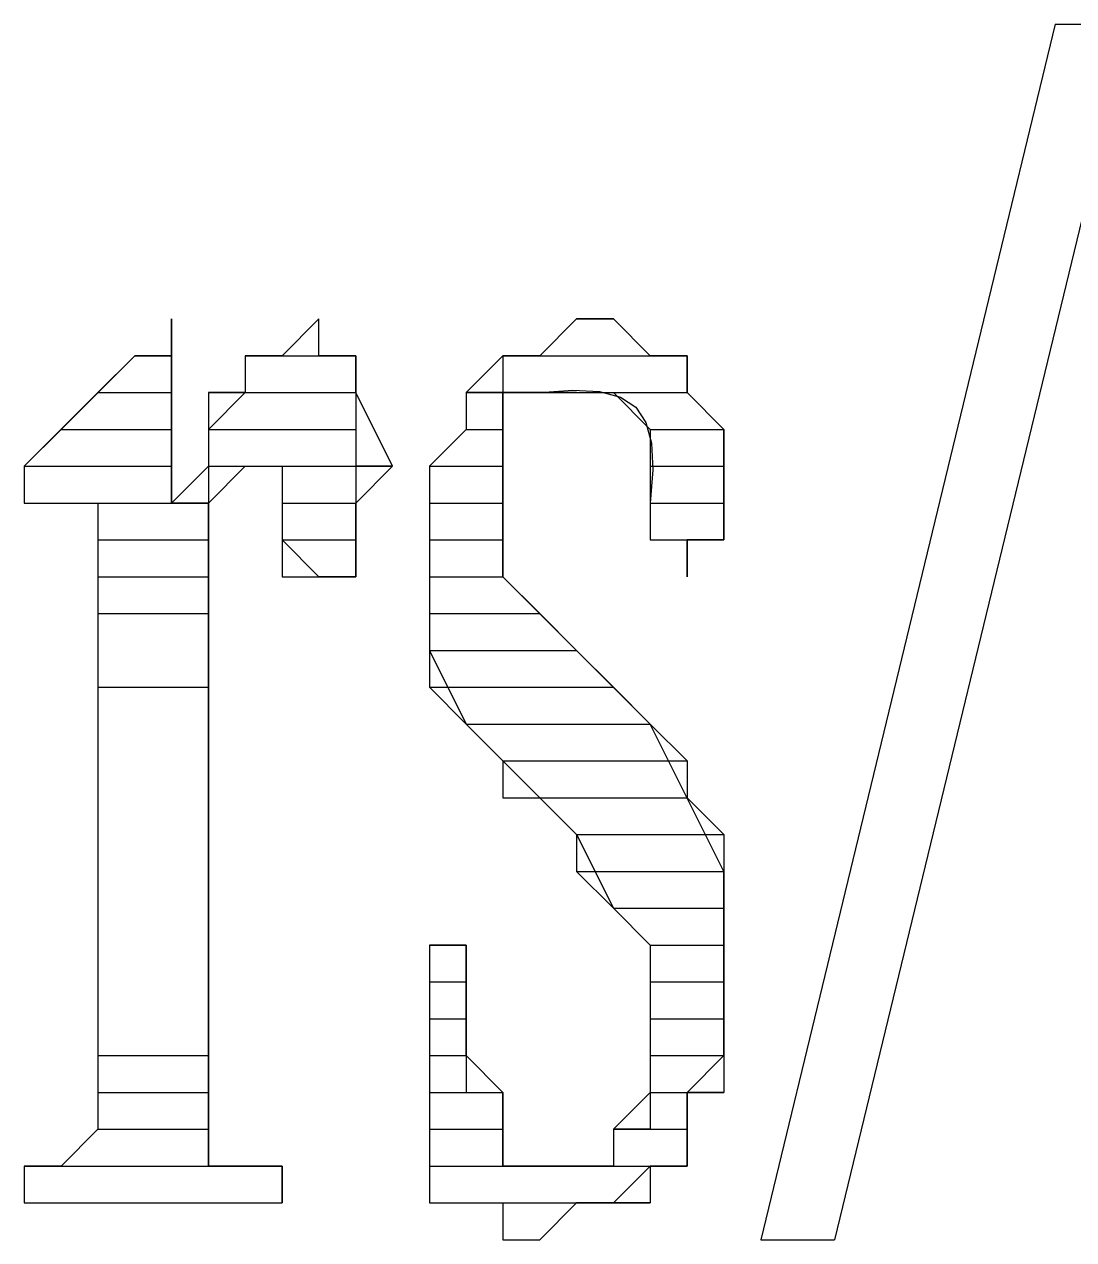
# Model space of a CAD drawing. Header units: metres. Extents: x 45 to 1207, y 17 to 774.
# Drawn here: x 1014 to 1020.84, y 38.16 to 46.08 of the extents above; entities that cross this region are included whole.
import ezdxf

# ---------------------------------------------------------------- set-up
doc = ezdxf.new("R2010")
doc.units = ezdxf.units.M

msp = doc.modelspace()

# ---------------------------------------------------------------- linework, layer by layer
for p, q in [((1020.72, 46.08), (1018.8, 38.16)), ((1021.2, 46.08), (1019.28, 38.16)), ((1020.72, 46.08), (1021.2, 46.08)), ((1020.72, 46.08), (1021.2, 46.08)), ((1014.96, 44.16), (1014.96, 44.16)), ((1014.96, 44.16), (1014.96, 44.16)), ((1014.96, 44.16), (1014.96, 44.16)), ((1014.96, 44.16), (1014.96, 43.92)), ((1014.96, 44.16), (1014.96, 43.92)), ((1014.96, 42.96), (1014.96, 44.16)), ((1014.96, 44.16), (1014.96, 43.92)), ((1015.92, 44.16), (1015.68, 43.92)), ((1015.92, 44.16), (1015.68, 43.92)), ((1015.92, 43.92), (1015.92, 44.16)), ((1017.6, 44.16), (1017.36, 43.92)), ((1017.6, 44.16), (1017.36, 43.92)), ((1017.6, 44.16), (1017.84, 44.16)), ((1017.6, 44.16), (1017.84, 44.16)), ((1017.6, 44.16), (1017.84, 44.16)), ((1017.6, 44.16), (1017.84, 44.16)), ((1017.84, 44.16), (1017.6, 44.16)), ((1017.84, 44.16), (1018.08, 43.92)), ((1018.08, 43.92), (1017.84, 44.16)), ((1014.72, 43.92), (1014, 43.2)), ((1014.72, 43.92), (1014.48, 43.68)), ((1014.96, 43.92), (1014.72, 43.92)), ((1014.72, 43.92), (1014.96, 43.92)), ((1014.72, 43.92), (1014.96, 43.92)), ((1014.72, 43.92), (1014.96, 43.92)), ((1014.72, 43.92), (1014.96, 43.92)), ((1014.72, 43.92), (1014.96, 43.92)), ((1014.72, 43.92), (1014.96, 43.92)), ((1014.72, 43.92), (1014.96, 43.92)), ((1014.72, 43.92), (1014.96, 43.92)), ((1014.72, 43.92), (1014.96, 43.92)), ((1014.96, 43.92), (1014.72, 43.92)), ((1014.96, 43.92), (1014.96, 43.92)), ((1014.96, 43.92), (1014.96, 43.92)), ((1014.96, 43.92), (1014.96, 43.92)), ((1014.96, 43.92), (1014.96, 43.92)), ((1014.96, 43.92), (1014.96, 43.92)), ((1014.96, 43.92), (1014.96, 43.68)), ((1015.68, 43.92), (1015.44, 43.92)), ((1015.44, 43.92), (1016.16, 43.92)), ((1015.44, 43.92), (1016.16, 43.92)), ((1015.44, 43.92), (1016.16, 43.92)), ((1015.44, 43.92), (1016.16, 43.92)), ((1015.44, 43.92), (1016.16, 43.92)), ((1015.44, 43.92), (1016.16, 43.92)), ((1015.44, 43.92), (1016.16, 43.92)), ((1015.44, 43.92), (1015.44, 43.68)), ((1015.44, 43.92), (1016.16, 43.92)), ((1015.68, 43.92), (1015.44, 43.92)), ((1015.44, 43.92), (1015.44, 43.68)), ((1015.68, 43.92), (1015.92, 43.92)), ((1015.68, 43.92), (1015.92, 43.92)), ((1015.68, 43.92), (1015.92, 43.92)), ((1015.68, 43.92), (1015.92, 43.92)), ((1015.68, 43.92), (1015.92, 43.92)), ((1015.68, 43.92), (1016.16, 43.92)), ((1015.68, 43.92), (1016.16, 43.92)), ((1015.68, 43.92), (1016.16, 43.92)), ((1016.16, 43.92), (1015.92, 43.92)), ((1016.16, 43.92), (1016.16, 43.68)), ((1016.16, 43.68), (1016.16, 43.92)), ((1017.12, 43.92), (1016.88, 43.68)), ((1017.36, 43.92), (1017.12, 43.92)), ((1017.12, 43.92), (1018.32, 43.92)), ((1017.12, 43.92), (1018.32, 43.92)), ((1017.12, 43.92), (1018.32, 43.92)), ((1017.12, 43.92), (1017.12, 43.68)), ((1017.12, 43.92), (1018.32, 43.92)), ((1017.36, 43.92), (1017.12, 43.92)), ((1017.36, 43.92), (1018.08, 43.92)), ((1017.36, 43.92), (1018.08, 43.92)), ((1017.36, 43.92), (1018.08, 43.92)), ((1017.36, 43.92), (1018.08, 43.92)), ((1017.36, 43.92), (1018.08, 43.92)), ((1017.36, 43.92), (1018.32, 43.92)), ((1017.36, 43.92), (1018.32, 43.92)), ((1017.36, 43.92), (1018.32, 43.92)), ((1017.36, 43.92), (1018.32, 43.92)), ((1017.36, 43.92), (1018.32, 43.92)), ((1018.32, 43.92), (1018.08, 43.92)), ((1018.32, 43.92), (1018.32, 43.68)), ((1018.32, 43.68), (1018.32, 43.92)), ((1014.48, 43.68), (1014.24, 43.44)), ((1014.48, 43.68), (1014.96, 43.68)), ((1014.48, 43.68), (1014.96, 43.68)), ((1014.48, 43.68), (1014.96, 43.68)), ((1014.48, 43.68), (1014.96, 43.68)), ((1014.96, 43.68), (1014.96, 43.44)), ((1015.44, 43.68), (1015.2, 43.68)), ((1015.2, 43.68), (1016.16, 43.68)), ((1015.2, 43.68), (1015.2, 43.44)), ((1015.2, 43.68), (1016.16, 43.68)), ((1015.44, 43.68), (1015.2, 43.44)), ((1015.44, 43.68), (1016.16, 43.68)), ((1015.44, 43.68), (1016.16, 43.68)), ((1016.16, 43.68), (1016.16, 43.44)), ((1016.4, 43.2), (1016.16, 43.68)), ((1017.12, 43.68), (1016.88, 43.68)), ((1016.88, 43.68), (1017.36, 43.68)), ((1016.88, 43.68), (1017.36, 43.68)), ((1016.88, 43.68), (1017.36, 43.68)), ((1016.88, 43.68), (1017.12, 43.68)), ((1016.88, 43.68), (1017.36, 43.68)), ((1016.88, 43.68), (1016.88, 43.44)), ((1016.88, 43.68), (1017.12, 43.68)), ((1016.88, 43.68), (1016.88, 43.44)), ((1017.12, 43.68), (1018.32, 43.68)), ((1017.12, 43.68), (1017.36, 43.68)), ((1017.12, 43.68), (1017.6, 43.68)), ((1017.12, 43.68), (1017.36, 43.68)), ((1017.36, 43.68), (1017.12, 43.68)), ((1017.12, 43.68), (1017.12, 43.44)), ((1017.12, 42.48), (1017.12, 43.68)), ((1017.12, 43.68), (1017.36, 43.68)), ((1017.6, 43.68), (1017.36, 43.68)), ((1017.6, 43.68), (1018.3199, 43.68)), ((1017.6, 43.68), (1018.3199, 43.68)), ((1017.84, 43.68), (1018.3199, 43.68)), ((1017.84, 43.68), (1018.3199, 43.68)), ((1017.84, 43.68), (1018.3199, 43.68)), ((1017.84, 43.68), (1018.3199, 43.68)), ((1017.84, 43.68), (1018.3199, 43.68)), ((1017.84, 43.68), (1018.3199, 43.68)), ((1017.84, 43.68), (1018.08, 43.44)), ((1017.84, 43.68), (1018.3199, 43.68)), ((1018.3199, 43.68), (1018.5599, 43.44)), ((1018.56, 43.44), (1018.32, 43.68)), ((1014.24, 43.44), (1014, 43.2)), ((1014.24, 43.44), (1014.96, 43.44)), ((1014.24, 43.44), (1014.96, 43.44)), ((1014.24, 43.44), (1014.96, 43.44)), ((1014.24, 43.44), (1014.96, 43.44)), ((1014.24, 43.44), (1014.96, 43.44)), ((1014.24, 43.44), (1014.96, 43.44)), ((1014.96, 43.44), (1014.96, 43.2)), ((1015.2, 43.44), (1016.16, 43.44)), ((1015.2, 43.44), (1016.16, 43.44)), ((1015.2, 43.44), (1016.16, 43.44)), ((1015.2, 43.44), (1016.16, 43.44)), ((1015.2, 43.44), (1016.16, 43.44)), ((1015.2, 43.44), (1015.2, 43.2)), ((1015.2, 43.44), (1016.16, 43.44)), ((1015.2, 43.44), (1015.2, 43.2)), ((1016.16, 43.44), (1016.16, 43.2)), ((1016.88, 43.44), (1016.64, 43.2)), ((1016.88, 43.44), (1016.64, 43.2)), ((1016.88, 43.44), (1017.12, 43.44)), ((1016.88, 43.44), (1017.12, 43.44)), ((1016.88, 43.44), (1017.12, 43.44)), ((1016.88, 43.44), (1017.12, 43.44)), ((1016.88, 43.44), (1017.12, 43.44)), ((1016.88, 43.44), (1017.12, 43.44)), ((1017.12, 43.44), (1017.12, 43.2)), ((1018.08, 43.44), (1018.5599, 43.44)), ((1018.08, 43.44), (1018.56, 43.44)), ((1018.08, 43.44), (1018.56, 43.44)), ((1018.08, 43.44), (1018.56, 43.44)), ((1018.08, 43.44), (1018.56, 43.44)), ((1018.08, 43.44), (1018.08, 43.2)), ((1018.08, 43.44), (1018.56, 43.44)), ((1018.56, 43.44), (1018.56, 43.2)), ((1018.56, 42.72), (1018.56, 43.44)), ((1014, 43.2), (1014.96, 43.2)), ((1014, 43.2), (1014.96, 43.2)), ((1014, 43.2), (1014.96, 43.2)), ((1014, 43.2), (1014.96, 43.2)), ((1014, 43.2), (1014.96, 43.2)), ((1014, 43.2), (1014.96, 43.2)), ((1014, 43.2), (1014.96, 43.2)), ((1014, 43.2), (1014.96, 43.2)), ((1014, 43.2), (1014.96, 43.2)), ((1014, 43.2), (1014.96, 43.2)), ((1014, 43.2), (1014.96, 43.2)), ((1014, 43.2), (1014, 42.96)), ((1014, 43.2), (1014.96, 43.2)), ((1014, 43.2), (1014, 42.96)), ((1014.96, 43.2), (1014.96, 42.96)), ((1015.2, 43.2), (1014.96, 42.96)), ((1015.2, 43.2), (1016.16, 43.2)), ((1015.2, 43.2), (1015.44, 43.2)), ((1015.2, 43.2), (1015.44, 43.2)), ((1015.2, 43.2), (1015.44, 43.2)), ((1015.2, 43.2), (1015.44, 43.2)), ((1015.2, 43.2), (1015.44, 43.2)), ((1015.2, 43.2), (1015.44, 43.2)), ((1015.2, 43.2), (1015.44, 43.2)), ((1015.2, 43.2), (1015.44, 43.2)), ((1015.2, 43.2), (1015.2, 43.2)), ((1015.2, 43.2), (1015.44, 43.2)), ((1015.2, 43.2), (1015.2, 42.96)), ((1015.2, 43.2), (1015.2, 42.96)), ((1015.2, 42.96), (1015.44, 43.2)), ((1015.44, 43.2), (1016.4, 43.2)), ((1015.44, 43.2), (1016.4, 43.2)), ((1015.44, 43.2), (1016.16, 43.2)), ((1015.44, 43.2), (1016.4, 43.2)), ((1015.44, 43.2), (1015.68, 43.2)), ((1015.68, 43.2), (1016.16, 43.2)), ((1015.68, 43.2), (1016.16, 43.2)), ((1015.68, 43.2), (1016.16, 43.2)), ((1015.68, 43.2), (1016.16, 43.2)), ((1015.68, 43.2), (1016.16, 43.2)), ((1015.68, 43.2), (1016.16, 43.2)), ((1015.68, 43.2), (1015.68, 42.96)), ((1015.68, 43.2), (1016.16, 43.2)), ((1015.68, 43.2), (1015.68, 42.72)), ((1016.4, 43.2), (1016.16, 43.2)), ((1016.16, 43.2), (1016.16, 42.96)), ((1016.16, 42.96), (1016.4, 43.2)), ((1016.64, 43.2), (1017.12, 43.2)), ((1016.64, 43.2), (1017.12, 43.2)), ((1016.64, 43.2), (1017.12, 43.2)), ((1016.64, 43.2), (1017.12, 43.2)), ((1016.64, 43.2), (1017.12, 43.2)), ((1016.64, 43.2), (1016.64, 42.96)), ((1016.64, 43.2), (1017.12, 43.2)), ((1016.64, 43.2), (1016.64, 42)), ((1017.12, 43.2), (1017.12, 42.96)), ((1018.08, 43.2), (1018.56, 43.2)), ((1018.08, 43.2), (1018.56, 43.2)), ((1018.08, 43.2), (1018.56, 43.2)), ((1018.08, 43.2), (1018.56, 43.2)), ((1018.08, 43.2), (1018.56, 43.2)), ((1018.08, 43.2), (1018.08, 42.96)), ((1018.08, 43.2), (1018.56, 43.2)), ((1018.56, 43.2), (1018.56, 42.96)), ((1014, 42.96), (1014.96, 42.96)), ((1014, 42.96), (1014.96, 42.96)), ((1014, 42.96), (1014.96, 42.96)), ((1014, 42.96), (1014.48, 42.96)), ((1014.24, 42.96), (1014.96, 42.96)), ((1014.24, 42.96), (1014.96, 42.96)), ((1014.24, 42.96), (1014.96, 42.96)), ((1014.24, 42.96), (1014.96, 42.96)), ((1014.24, 42.96), (1014.96, 42.96)), ((1014.24, 42.96), (1014.96, 42.96)), ((1014.48, 42.96), (1014.96, 42.96)), ((1014.48, 42.96), (1014.96, 42.96)), ((1014.48, 42.96), (1014.96, 42.96)), ((1014.48, 42.96), (1014.96, 42.96)), ((1014.48, 42.96), (1014.96, 42.96)), ((1014.48, 42.96), (1014.96, 42.96)), ((1014.48, 42.96), (1014.96, 42.96)), ((1014.48, 42.96), (1014.96, 42.96)), ((1014.48, 42.96), (1014.48, 42.72)), ((1014.48, 42.96), (1015.2, 42.96)), ((1014.48, 42.96), (1014.48, 38.88)), ((1015.2, 42.96), (1014.96, 42.96)), ((1014.96, 42.96), (1015.2, 42.96)), ((1014.96, 42.96), (1015.2, 42.96)), ((1014.96, 42.96), (1015.2, 42.96)), ((1014.96, 42.96), (1015.2, 42.96)), ((1014.96, 42.96), (1015.2, 42.96)), ((1014.96, 42.96), (1015.2, 42.96)), ((1014.96, 42.96), (1015.2, 42.96)), ((1014.96, 42.96), (1015.2, 42.96)), ((1014.96, 42.96), (1015.2, 42.96)), ((1014.96, 42.96), (1015.2, 42.96)), ((1014.96, 42.96), (1015.2, 42.96)), ((1014.96, 42.96), (1015.2, 42.96)), ((1014.96, 42.96), (1015.2, 42.96)), ((1014.96, 42.96), (1015.2, 42.96)), ((1014.96, 42.96), (1014.96, 42.96)), ((1015.2, 42.96), (1015.2, 42.96)), ((1015.2, 42.96), (1015.2, 42.72)), ((1015.2, 41.76), (1015.2, 42.96)), ((1015.68, 42.96), (1016.16, 42.96)), ((1015.68, 42.96), (1016.16, 42.96)), ((1015.68, 42.96), (1016.16, 42.96)), ((1015.68, 42.96), (1016.16, 42.96)), ((1015.68, 42.96), (1016.16, 42.96)), ((1015.68, 42.96), (1016.16, 42.96)), ((1015.68, 42.96), (1016.16, 42.96)), ((1015.68, 42.96), (1016.16, 42.96)), ((1015.68, 42.96), (1016.16, 42.96)), ((1015.68, 42.96), (1016.16, 42.96)), ((1015.68, 42.96), (1016.16, 42.96)), ((1015.68, 42.96), (1016.16, 42.96)), ((1015.68, 42.96), (1016.16, 42.96)), ((1015.68, 42.96), (1016.16, 42.96)), ((1015.68, 42.96), (1016.16, 42.96)), ((1015.68, 42.96), (1016.16, 42.96)), ((1015.68, 42.96), (1016.16, 42.96)), ((1015.68, 42.96), (1015.68, 42.72)), ((1015.68, 42.96), (1016.16, 42.96)), ((1016.16, 42.96), (1016.16, 42.72)), ((1016.16, 42.48), (1016.16, 42.96)), ((1016.64, 42.96), (1017.12, 42.96)), ((1016.64, 42.96), (1017.12, 42.96)), ((1016.64, 42.96), (1017.12, 42.96)), ((1016.64, 42.96), (1017.12, 42.96)), ((1016.64, 42.96), (1017.12, 42.96)), ((1016.64, 42.96), (1016.64, 42.72)), ((1016.64, 42.96), (1017.12, 42.96)), ((1017.12, 42.96), (1017.12, 42.72)), ((1018.08, 42.96), (1018.56, 42.96)), ((1018.08, 42.96), (1018.56, 42.96)), ((1018.08, 42.96), (1018.56, 42.96)), ((1018.08, 42.96), (1018.56, 42.96)), ((1018.08, 42.96), (1018.56, 42.96)), ((1018.08, 42.96), (1018.08, 42.72)), ((1018.08, 42.96), (1018.56, 42.96)), ((1018.08, 42.96), (1018.08, 42.72)), ((1018.56, 42.96), (1018.56, 42.72)), ((1014.48, 42.72), (1015.2, 42.72)), ((1014.48, 42.72), (1015.2, 42.72)), ((1014.48, 42.72), (1015.2, 42.72)), ((1014.48, 42.72), (1015.2, 42.72)), ((1014.48, 42.72), (1015.2, 42.72)), ((1014.48, 42.72), (1015.2, 42.72)), ((1014.48, 42.72), (1015.2, 42.72)), ((1014.48, 42.72), (1014.48, 42.48)), ((1014.48, 42.72), (1015.2, 42.72)), ((1015.2, 42.72), (1015.2, 42.48)), ((1015.68, 42.72), (1016.16, 42.72)), ((1015.68, 42.72), (1016.16, 42.72)), ((1015.68, 42.72), (1016.16, 42.72)), ((1015.68, 42.72), (1016.16, 42.72)), ((1015.68, 42.72), (1016.16, 42.72)), ((1015.68, 42.72), (1016.16, 42.72)), ((1015.68, 42.72), (1016.16, 42.72)), ((1015.68, 42.72), (1015.68, 42.48)), ((1015.68, 42.72), (1016.16, 42.72)), ((1015.68, 42.72), (1015.92, 42.48)), ((1016.16, 42.72), (1016.16, 42.48)), ((1016.64, 42.72), (1017.12, 42.72)), ((1016.64, 42.72), (1017.12, 42.72)), ((1016.64, 42.72), (1017.12, 42.72)), ((1016.64, 42.72), (1017.12, 42.72)), ((1016.64, 42.72), (1017.12, 42.72)), ((1016.64, 42.72), (1017.12, 42.72)), ((1016.64, 42.72), (1017.12, 42.72)), ((1016.64, 42.72), (1017.12, 42.72)), ((1016.64, 42.72), (1017.12, 42.72)), ((1016.64, 42.72), (1017.12, 42.72)), ((1016.64, 42.72), (1017.12, 42.72)), ((1016.64, 42.72), (1016.64, 42.48)), ((1016.64, 42.72), (1017.12, 42.72)), ((1017.12, 42.72), (1017.12, 42.48)), ((1018.08, 42.72), (1018.56, 42.72)), ((1018.08, 42.72), (1018.56, 42.72)), ((1018.08, 42.72), (1018.56, 42.72)), ((1018.08, 42.72), (1018.32, 42.72)), ((1018.08, 42.72), (1018.56, 42.72)), ((1018.08, 42.72), (1018.32, 42.72)), ((1018.08, 42.72), (1018.32, 42.72)), ((1018.08, 42.72), (1018.32, 42.72)), ((1018.56, 42.72), (1018.32, 42.72)), ((1018.32, 42.72), (1018.32, 42.72)), ((1018.32, 42.72), (1018.32, 42.72)), ((1018.32, 42.72), (1018.32, 42.72)), ((1018.32, 42.72), (1018.32, 42.72)), ((1018.32, 42.72), (1018.32, 42.48)), ((1018.32, 42.72), (1018.32, 42.48)), ((1018.32, 42.48), (1018.32, 42.72)), ((1018.32, 42.72), (1018.56, 42.72)), ((1014.48, 42.48), (1015.2, 42.48)), ((1014.48, 42.48), (1015.2, 42.48)), ((1014.48, 42.48), (1015.2, 42.48)), ((1014.48, 42.48), (1015.2, 42.48)), ((1014.48, 42.48), (1015.2, 42.48)), ((1014.48, 42.48), (1014.48, 42.24)), ((1014.48, 42.48), (1015.2, 42.48)), ((1015.2, 42.48), (1015.2, 42.24)), ((1015.68, 42.48), (1016.16, 42.48)), ((1015.68, 42.48), (1015.92, 42.48)), ((1015.68, 42.48), (1016.16, 42.48)), ((1016.16, 42.48), (1015.92, 42.48)), ((1015.92, 42.48), (1015.92, 42.48)), ((1015.92, 42.48), (1016.16, 42.48)), ((1016.64, 42.48), (1017.12, 42.48)), ((1016.64, 42.48), (1017.12, 42.48)), ((1016.64, 42.48), (1017.12, 42.48)), ((1016.64, 42.48), (1017.12, 42.48)), ((1016.64, 42.48), (1017.12, 42.48)), ((1016.64, 42.48), (1016.64, 42.24)), ((1016.64, 42.48), (1017.12, 42.48)), ((1017.12, 42.48), (1017.36, 42.24)), ((1018.08, 41.52), (1017.12, 42.48)), ((1014.48, 42.24), (1015.2, 42.24)), ((1014.48, 42.24), (1014.48, 41.76)), ((1014.48, 42.24), (1015.2, 42.24)), ((1015.2, 42.24), (1015.2, 41.76)), ((1016.64, 42.24), (1017.36, 42.24)), ((1016.64, 42.24), (1016.64, 42)), ((1016.64, 42.24), (1017.36, 42.24)), ((1017.36, 42.24), (1017.6, 42)), ((1016.64, 42), (1017.6, 42)), ((1016.64, 42), (1017.6, 42)), ((1016.64, 42), (1017.6, 42)), ((1016.64, 42), (1016.64, 41.76)), ((1016.64, 42), (1017.6, 42)), ((1016.64, 42), (1016.88, 41.52)), ((1017.6, 42), (1017.84, 41.76)), ((1014.48, 41.76), (1015.2, 41.76)), ((1014.48, 41.76), (1014.48, 39.36)), ((1014.48, 41.76), (1015.2, 41.76)), ((1015.2, 41.76), (1015.2, 39.36)), ((1015.2, 38.64), (1015.2, 41.76)), ((1016.64, 41.76), (1017.84, 41.76)), ((1016.64, 41.76), (1016.88, 41.52)), ((1016.64, 41.76), (1017.84, 41.76)), ((1017.84, 41.76), (1018.08, 41.52)), ((1016.88, 41.52), (1018.08, 41.52)), ((1016.88, 41.52), (1018.08, 41.52)), ((1016.88, 41.52), (1018.08, 41.52)), ((1016.88, 41.52), (1017.12, 41.28)), ((1016.88, 41.52), (1018.08, 41.52)), ((1016.88, 41.52), (1017.6, 40.8)), ((1018.08, 41.52), (1018.32, 41.28)), ((1018.56, 40.56), (1018.08, 41.52)), ((1017.12, 41.28), (1018.32, 41.28)), ((1017.12, 41.28), (1017.12, 41.04)), ((1017.12, 41.28), (1018.32, 41.28)), ((1018.32, 41.28), (1018.32, 41.04)), ((1017.12, 41.04), (1018.32, 41.04)), ((1017.12, 41.04), (1018.32, 41.04)), ((1017.12, 41.04), (1018.32, 41.04)), ((1017.36, 41.04), (1017.6, 40.8)), ((1017.36, 41.04), (1018.32, 41.04)), ((1018.32, 41.04), (1018.56, 40.8)), ((1017.6, 40.8), (1018.56, 40.8)), ((1017.6, 40.8), (1017.6, 40.56)), ((1017.6, 40.8), (1018.56, 40.8)), ((1017.6, 40.8), (1017.84, 40.32)), ((1018.56, 40.8), (1018.56, 40.56)), ((1017.6, 40.56), (1018.56, 40.56)), ((1017.6, 40.56), (1017.84, 40.32)), ((1017.6, 40.56), (1018.56, 40.56)), ((1018.56, 40.56), (1018.56, 40.32)), ((1018.56, 39.36), (1018.56, 40.56)), ((1017.84, 40.32), (1018.56, 40.32)), ((1017.84, 40.32), (1018.08, 40.08)), ((1017.84, 40.32), (1018.5599, 40.32)), ((1017.84, 40.32), (1018.08, 40.08)), ((1018.5599, 40.32), (1018.5599, 40.08)), ((1016.64, 40.08), (1016.64, 40.08)), ((1016.64, 40.08), (1016.88, 40.08)), ((1016.64, 40.08), (1016.88, 40.08)), ((1016.64, 40.08), (1016.88, 40.08)), ((1016.64, 40.08), (1016.88, 40.08)), ((1016.64, 40.08), (1016.88, 40.08)), ((1016.64, 40.08), (1016.88, 40.08)), ((1016.64, 40.08), (1016.88, 40.08)), ((1016.64, 40.08), (1016.88, 40.08)), ((1016.64, 40.08), (1016.64, 39.84)), ((1016.64, 40.08), (1016.88, 40.08)), ((1016.88, 40.08), (1016.64, 40.08)), ((1016.64, 40.08), (1016.64, 38.64)), ((1016.88, 40.08), (1016.88, 39.84)), ((1016.88, 39.36), (1016.88, 40.08)), ((1018.08, 40.08), (1018.5599, 40.08)), ((1018.08, 40.08), (1018.56, 40.08)), ((1018.08, 40.08), (1018.56, 40.08)), ((1018.08, 40.08), (1018.56, 40.08)), ((1018.08, 40.08), (1018.56, 40.08)), ((1018.08, 40.08), (1018.56, 40.08)), ((1018.08, 40.08), (1018.56, 40.08)), ((1018.08, 40.08), (1018.56, 40.08)), ((1018.08, 40.08), (1018.56, 40.08)), ((1018.08, 40.08), (1018.56, 40.08)), ((1018.08, 40.08), (1018.56, 40.08)), ((1018.08, 40.08), (1018.08, 39.84)), ((1018.08, 40.08), (1018.56, 40.08)), ((1018.08, 40.08), (1018.08, 39.12)), ((1018.56, 40.08), (1018.56, 39.84)), ((1016.64, 39.84), (1016.88, 39.84)), ((1016.64, 39.84), (1016.88, 39.84)), ((1016.64, 39.84), (1016.88, 39.84)), ((1016.64, 39.84), (1016.64, 39.6)), ((1016.64, 39.84), (1016.88, 39.84)), ((1016.88, 39.84), (1016.88, 39.6)), ((1018.08, 39.84), (1018.56, 39.84)), ((1018.08, 39.84), (1018.56, 39.84)), ((1018.08, 39.84), (1018.56, 39.84)), ((1018.08, 39.84), (1018.08, 39.6)), ((1018.08, 39.84), (1018.56, 39.84)), ((1018.56, 39.84), (1018.56, 39.6)), ((1016.64, 39.6), (1016.88, 39.6)), ((1016.64, 39.6), (1016.88, 39.6)), ((1016.64, 39.6), (1016.88, 39.6)), ((1016.64, 39.6), (1016.88, 39.6)), ((1016.64, 39.6), (1016.88, 39.6)), ((1016.64, 39.6), (1016.64, 39.36)), ((1016.64, 39.6), (1016.88, 39.6)), ((1016.88, 39.6), (1016.88, 39.36)), ((1018.08, 39.6), (1018.56, 39.6)), ((1018.08, 39.6), (1018.56, 39.6)), ((1018.08, 39.6), (1018.56, 39.6)), ((1018.08, 39.6), (1018.56, 39.6)), ((1018.08, 39.6), (1018.56, 39.6)), ((1018.08, 39.6), (1018.08, 39.36)), ((1018.08, 39.6), (1018.56, 39.6)), ((1018.56, 39.6), (1018.56, 39.36)), ((1014.48, 39.36), (1015.2, 39.36)), ((1014.48, 39.36), (1015.2, 39.36)), ((1014.48, 39.36), (1015.2, 39.36)), ((1014.48, 39.36), (1014.48, 39.12)), ((1014.48, 39.36), (1015.2, 39.36)), ((1015.2, 39.36), (1015.2, 39.12)), ((1016.64, 39.36), (1016.88, 39.36)), ((1016.64, 39.36), (1016.88, 39.36)), ((1016.64, 39.36), (1016.88, 39.36)), ((1016.64, 39.36), (1016.64, 39.12)), ((1016.64, 39.36), (1016.88, 39.36)), ((1016.88, 39.36), (1016.88, 39.12)), ((1017.12, 39.12), (1016.88, 39.36)), ((1018.08, 39.36), (1018.56, 39.36)), ((1018.08, 39.36), (1018.56, 39.36)), ((1018.08, 39.36), (1018.56, 39.36)), ((1018.08, 39.36), (1018.08, 39.12)), ((1018.08, 39.36), (1018.56, 39.36)), ((1018.32, 39.12), (1018.56, 39.36)), ((1018.56, 39.36), (1018.56, 39.12)), ((1014.48, 39.12), (1015.2, 39.12)), ((1014.48, 39.12), (1015.2, 39.12)), ((1014.48, 39.12), (1015.2, 39.12)), ((1014.48, 39.12), (1014.48, 38.88)), ((1014.48, 39.12), (1015.2, 39.12)), ((1015.2, 39.12), (1015.2, 38.88)), ((1016.64, 39.12), (1016.88, 39.12)), ((1016.64, 39.12), (1017.12, 39.12)), ((1016.64, 39.12), (1017.12, 39.12)), ((1016.64, 39.12), (1017.12, 39.12)), ((1016.64, 39.12), (1017.12, 39.12)), ((1016.64, 39.12), (1016.64, 38.88)), ((1016.64, 39.12), (1017.12, 39.12)), ((1017.12, 39.12), (1017.12, 38.88)), ((1017.12, 38.64), (1017.12, 39.12)), ((1018.08, 39.12), (1017.84, 38.88)), ((1018.08, 39.12), (1018.56, 39.12)), ((1018.08, 39.12), (1018.56, 39.12)), ((1018.08, 39.12), (1018.56, 39.12)), ((1018.08, 39.12), (1018.32, 39.12)), ((1018.08, 39.12), (1018.56, 39.12)), ((1018.08, 39.12), (1018.08, 38.88)), ((1018.08, 39.12), (1018.32, 39.12)), ((1018.56, 39.12), (1018.32, 39.12)), ((1018.32, 39.12), (1018.32, 38.88)), ((1018.32, 38.64), (1018.32, 39.12)), ((1014.48, 38.88), (1014.24, 38.64)), ((1014.48, 38.88), (1014.24, 38.64)), ((1014.48, 38.88), (1015.2, 38.88)), ((1014.48, 38.88), (1015.2, 38.88)), ((1014.48, 38.88), (1015.2, 38.88)), ((1014.48, 38.88), (1015.2, 38.88)), ((1015.2, 38.88), (1015.2, 38.64)), ((1016.64, 38.88), (1017.12, 38.88)), ((1016.64, 38.88), (1017.12, 38.88)), ((1016.64, 38.88), (1017.12, 38.88)), ((1016.64, 38.88), (1017.12, 38.88)), ((1016.64, 38.88), (1017.12, 38.88)), ((1016.64, 38.88), (1016.64, 38.64)), ((1016.64, 38.88), (1017.12, 38.88)), ((1017.12, 38.88), (1017.12, 38.64)), ((1018.08, 38.88), (1017.84, 38.88)), ((1017.84, 38.88), (1018.32, 38.88)), ((1017.84, 38.88), (1018.3199, 38.88)), ((1017.84, 38.88), (1018.3199, 38.88)), ((1017.84, 38.88), (1017.84, 38.64)), ((1017.84, 38.88), (1018.3199, 38.88)), ((1017.84, 38.88), (1017.84, 38.64)), ((1018.08, 38.88), (1018.32, 38.88)), ((1018.08, 38.88), (1018.32, 38.88)), ((1018.3199, 38.88), (1018.3199, 38.64)), ((1014.24, 38.64), (1014, 38.64)), ((1014, 38.64), (1015.44, 38.64)), ((1014, 38.64), (1015.68, 38.64)), ((1014, 38.64), (1015.68, 38.64)), ((1014, 38.64), (1015.68, 38.64)), ((1014, 38.64), (1015.68, 38.64)), ((1014, 38.64), (1014, 38.4)), ((1014, 38.64), (1015.68, 38.64)), ((1014.24, 38.64), (1014, 38.64)), ((1014, 38.64), (1014, 38.4)), ((1014.24, 38.64), (1015.2, 38.64)), ((1014.24, 38.64), (1015.2, 38.64)), ((1014.24, 38.64), (1015.2, 38.64)), ((1014.24, 38.64), (1015.44, 38.64)), ((1014.24, 38.64), (1015.44, 38.64)), ((1014.24, 38.64), (1015.44, 38.64)), ((1015.68, 38.64), (1015.2, 38.64)), ((1015.68, 38.64), (1015.68, 38.4)), ((1015.68, 38.4), (1015.68, 38.64)), ((1016.64, 38.64), (1017.12, 38.64)), ((1016.64, 38.64), (1017.12, 38.64)), ((1016.64, 38.64), (1017.12, 38.64)), ((1016.64, 38.64), (1017.36, 38.64)), ((1016.64, 38.64), (1017.36, 38.64)), ((1016.64, 38.64), (1017.36, 38.64)), ((1016.64, 38.64), (1017.36, 38.64)), ((1016.64, 38.64), (1017.36, 38.64)), ((1016.64, 38.64), (1017.36, 38.64)), ((1016.64, 38.64), (1017.36, 38.64)), ((1016.64, 38.64), (1017.36, 38.64)), ((1016.64, 38.64), (1017.6, 38.64)), ((1016.64, 38.64), (1017.6, 38.64)), ((1016.64, 38.64), (1016.64, 38.4)), ((1016.64, 38.64), (1018.08, 38.64)), ((1016.64, 38.64), (1016.64, 38.4)), ((1017.84, 38.64), (1017.12, 38.64)), ((1017.84, 38.64), (1017.6, 38.64)), ((1017.6, 38.64), (1018.08, 38.64)), ((1017.6, 38.64), (1018.08, 38.64)), ((1017.6, 38.64), (1018.08, 38.64)), ((1017.6, 38.64), (1018.08, 38.64)), ((1017.6, 38.64), (1018.08, 38.64)), ((1017.84, 38.64), (1018.3199, 38.64)), ((1017.84, 38.64), (1018.08, 38.64)), ((1017.84, 38.64), (1018.3199, 38.64)), ((1017.84, 38.64), (1018.08, 38.64)), ((1017.84, 38.64), (1018.08, 38.64)), ((1017.84, 38.64), (1018.08, 38.64)), ((1017.84, 38.64), (1018.08, 38.64)), ((1017.84, 38.64), (1018.08, 38.64)), ((1017.84, 38.4), (1018.08, 38.64)), ((1018.3199, 38.64), (1018.08, 38.64)), ((1018.08, 38.64), (1018.08, 38.4)), ((1018.08, 38.64), (1018.32, 38.64)), ((1014, 38.4), (1015.68, 38.4)), ((1014, 38.4), (1015.68, 38.4)), ((1014, 38.4), (1015.68, 38.4)), ((1014, 38.4), (1015.68, 38.4)), ((1014, 38.4), (1015.68, 38.4)), ((1014, 38.4), (1015.68, 38.4)), ((1014, 38.4), (1015.68, 38.4)), ((1014, 38.4), (1014.48, 38.4)), ((1014, 38.4), (1014.48, 38.4)), ((1014, 38.4), (1014.24, 38.4)), ((1014, 38.4), (1014.24, 38.4)), ((1014, 38.4), (1014.24, 38.4)), ((1014, 38.4), (1014.24, 38.4)), ((1014, 38.4), (1014, 38.4)), ((1014, 38.4), (1014.24, 38.4)), ((1014, 38.4), (1014.24, 38.4)), ((1014.24, 38.4), (1014.48, 38.4)), ((1014.24, 38.4), (1014.24, 38.4)), ((1014.48, 38.4), (1014.72, 38.4)), ((1014.72, 38.4), (1014.72, 38.4)), ((1014.72, 38.4), (1014.96, 38.4)), ((1014.96, 38.4), (1015.2, 38.4)), ((1015.2, 38.4), (1015.68, 38.4)), ((1015.2, 38.4), (1015.68, 38.4)), ((1015.2, 38.4), (1015.2, 38.4)), ((1015.2, 38.4), (1015.68, 38.4)), ((1015.2, 38.4), (1015.68, 38.4)), ((1015.44, 38.4), (1015.68, 38.4)), ((1015.44, 38.4), (1015.68, 38.4)), ((1015.44, 38.4), (1015.44, 38.4)), ((1015.44, 38.4), (1015.68, 38.4)), ((1015.44, 38.4), (1015.68, 38.4)), ((1016.64, 38.4), (1018.08, 38.4)), ((1016.64, 38.4), (1017.84, 38.4)), ((1016.64, 38.4), (1018.08, 38.4)), ((1016.64, 38.4), (1017.84, 38.4)), ((1016.64, 38.4), (1017.84, 38.4)), ((1016.64, 38.4), (1017.12, 38.4)), ((1016.88, 38.4), (1017.84, 38.4)), ((1016.88, 38.4), (1017.84, 38.4)), ((1016.88, 38.4), (1017.6, 38.4)), ((1016.88, 38.4), (1017.84, 38.4)), ((1016.88, 38.4), (1017.6, 38.4)), ((1016.88, 38.4), (1017.6, 38.4)), ((1017.12, 38.4), (1017.12, 38.16)), ((1017.12, 38.4), (1017.6, 38.4)), ((1017.12, 38.4), (1017.12, 38.16)), ((1017.6, 38.4), (1017.36, 38.16)), ((1017.36, 38.16), (1017.6, 38.4)), ((1017.84, 38.4), (1017.6, 38.4)), ((1017.6, 38.4), (1017.84, 38.4)), ((1018.08, 38.4), (1017.84, 38.4)), ((1017.12, 38.16), (1017.36, 38.16)), ((1017.12, 38.16), (1017.36, 38.16)), ((1017.12, 38.16), (1017.36, 38.16)), ((1018.8, 38.16), (1019.28, 38.16)), ((1018.8, 38.16), (1019.28, 38.16))]:
    msp.add_line(p, q)
for points in [[(1017.36, 43.68), (1017.5759, 43.6957), (1017.7501, 43.687), (1017.8854, 43.651), (1017.9848, 43.5848), (1018.051, 43.4854), (1018.0871, 43.3501), (1018.0958, 43.1759), (1018.08, 42.96)], [(1014.24, 38.4), (1014.39, 38.4), (1014.54, 38.4), (1014.69, 38.4), (1014.84, 38.4), (1014.99, 38.4), (1015.14, 38.4), (1015.29, 38.4), (1015.44, 38.4)]]:
    msp.add_lwpolyline(points)

doc.saveas('drawing.dxf')
